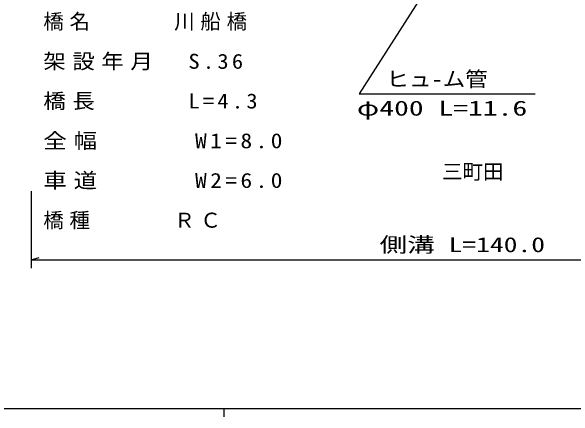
# Model space of a CAD drawing. Units: millimetres, scale not verified. Extents: x 40000 to 680000, y 20000 to 380000.
# Drawn here: x 142006 to 210754, y 204000 to 253600 of the extents above; entities that cross this region are included whole.
import ezdxf
from ezdxf.enums import TextEntityAlignment as Align

# ---------------------------------------------------------------- set-up
doc = ezdxf.new("R2010")
doc.units = ezdxf.units.MM
doc.header["$LTSCALE"] = 1000
doc.layers.add('M-BGD', color=7, linetype='Continuous', lineweight=25)
doc.layers.add('M-TTL-BAND', color=7, linetype='Continuous', lineweight=25)
doc.layers.add('M-STR-HTXT', color=7, linetype='Continuous')
doc.styles.add('ＭＳ ゴシック', font='')
doc.styles.get('ＭＳ ゴシック').set_extended_font_data('MS Gothic')

# ---------------------------------------------------------------- blocks, each defined once
blk = doc.blocks.new('BUHIN373')
at = {"color": 7, "linetype": 'Continuous', "lineweight": 25}
blk.add_line((0, 0), (1000, 288), dxfattribs=at)

msp = doc.modelspace()

# ---------------------------------------------------------------- linework, layer by layer
at = {"layer": 'M-BGD'}
for p, q in [((201037, 269395), (184537, 243499)), ((184537, 243499), (206056, 243499)), ((144423, 231573), (144423, 222189)), ((144423, 223189), (241428, 223189))]:
    msp.add_line(p, q, dxfattribs=at)
at = {"layer": 'M-TTL-BAND'}
for p, q in [((40000, 205000), (579000, 205000)), ((168000, 205000), (168000, 204000))]:
    msp.add_line(p, q, dxfattribs=at)

# ---------------------------------------------------------------- block references
at = {"layer": 'M-BGD', "rotation": 359.99994}
msp.add_blockref('BUHIN373', (144423, 223189), dxfattribs=at)

# ---------------------------------------------------------------- texts
at = {"layer": 'M-BGD', "style": 'ＭＳ ゴシック'}
for s, width, p in [('ヒュ-ム管', 1.1, (187869, 243841)), ('φ400 L=11.6', 1.45, (184239, 240279)), ('側溝 L=140.0', 1.35, (187025, 223582))]:
    msp.add_text(s, height=1833, dxfattribs=dict(at, width=width)).set_placement(p, align=Align.BOTTOM_LEFT)
msp.add_text('三町田', height=1833, dxfattribs=at).set_placement((194660, 232517), align=Align.BOTTOM_LEFT)
at = {"layer": 'M-STR-HTXT', "char_height": 1833, "attachment_point": 7, "style": 'ＭＳ ゴシック'}
for s, insert in [('\\T1.28;橋名\u3000\u3000\u3000川船橋', (145922, 251216)), ('\\T1.29;\\W1.1;架設年月\u3000S.36', (145922, 246358)), ('\\T1.29;\\W1.1;橋長\u3000\u3000\u3000L=4.3', (145922, 241500)), ('\\T1.29;\\W1.15;全幅\u3000\u3000\u3000W1=8.0', (145922, 236642)), ('\\T1.29;\\W1.15;車道\u3000\u3000\u3000W2=6.0', (145922, 231784)), ('\\T1.28;橋種\u3000\u3000\u3000ＲＣ', (145922, 226926))]:
    msp.add_mtext(s, dxfattribs=dict(at, insert=insert))

doc.saveas('drawing.dxf')
